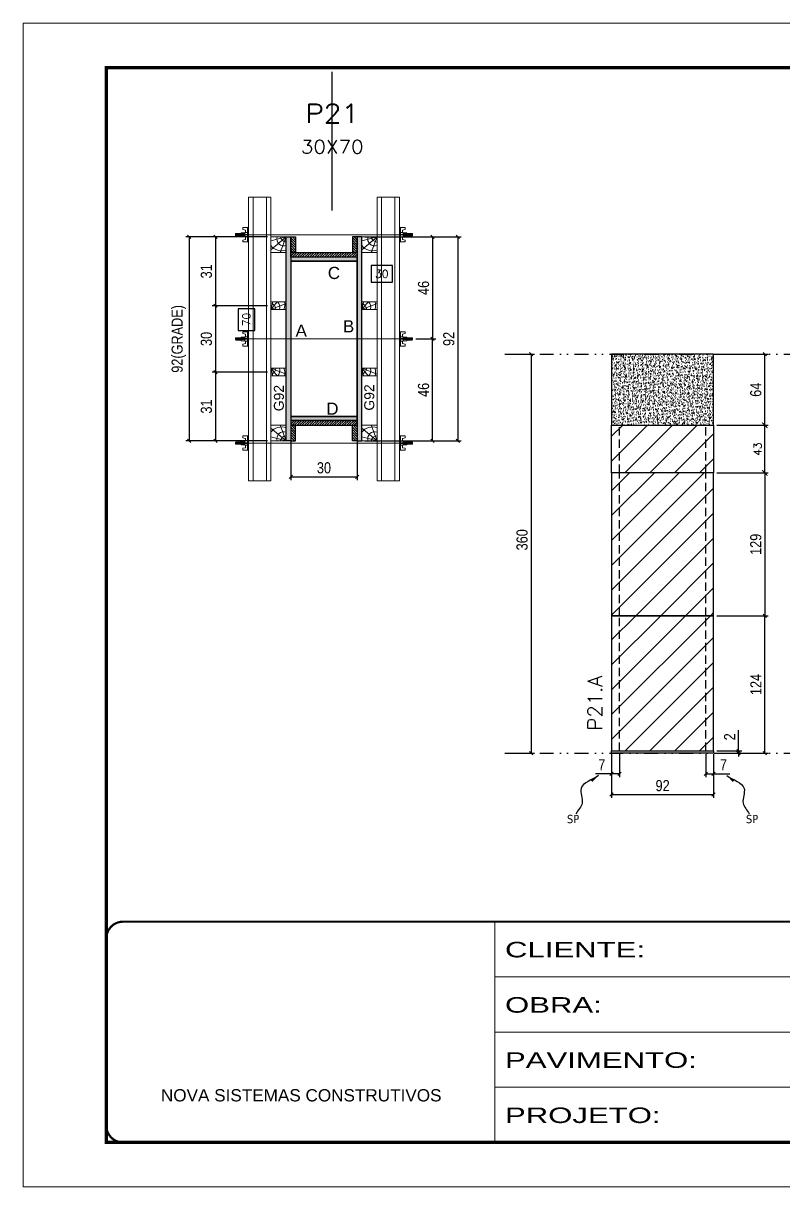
# Model space of a CAD drawing. Extents: x 2949 to 9203, y -16089 to 12527.
# Drawn here: x 4548 to 5234, y 10328 to 11378 of the extents above; entities that cross this region are included whole.
import ezdxf
from ezdxf.enums import TextEntityAlignment as Align

# ---------------------------------------------------------------- set-up
doc = ezdxf.new("R2010")
doc.units = 0
for name, pattern in [('CONTINUO', [0]), ('DASHED', [0.75, 0.5, -0.25]), ('DIVIDE2', [0.625, 0.25, -0.125, 0, -0.125, 0, -0.125]), ('HIDDEN', [0.375, 0.25, -0.125])]:
    doc.linetypes.add(name, pattern=pattern)
for name, color, linetype in [('CHAPA', 1, 'Continuous'), ('COTA', 241, 'Continuous'), ('cotas', 4, 'Continuous'), ('MEIO_PONT', 93, 'Continuous'), ('Nível', 160, 'Continuous'), ('Painéis', 200, 'Continuous'), ('SARRAFO', 251, 'Continuous'), ('Sarrafo de Pressão', 42, 'HIDDEN'), ('texto', 7, 'Continuous'), ('Texto de Titulo', 7, 'Continuous'), ('Texto Qtd Sarr', 242, 'Continuous'), ('TEXTO_GERAL', 7, 'Continuous')]:
    doc.layers.add(name, color=color, linetype=linetype)
for name, color, linetype, lineweight in [('Folhas', 255, 'Continuous', 9), ('Hachura', 251, 'Continuous', 9), ('Madeira', 126, 'Continuous', 18), ('Perfil Metálico', 224, 'Continuous', 18), ('SARRAFO DE PRESSAO', 251, 'DASHED', 9), ('Texto Seção', 7, 'Continuous', 15)]:
    doc.layers.add(name, color=color, linetype=linetype, lineweight=lineweight)
doc.styles.add('ARIAL', font='arial.ttf')
doc.styles.add('COTA TECNICA', font='techl___.ttf', dxfattribs={"height": 10})
doc.styles.add('COTA TECNICA 2X', font='techl___.ttf', dxfattribs={"height": 10})
doc.styles.add('COTA TECNICA-50', font='techl___.ttf', dxfattribs={"height": 10})
doc.styles.add('REGUA-120', font='ROMANS.shx', dxfattribs={"height": 15})
doc.styles.add('ROMANS', font='romans.shx')
doc.styles.add('SANSSERIF', font='sas_____.pfb')
doc.styles.get("Standard").update_dxf_attribs({"font": 'arial.ttf'})
doc.styles.add('Tecnologia', font='')
doc.styles.get('Tecnologia').set_extended_font_data('Forgotten Futurist')
doc.dimstyles.new('COTA PAINEL-50', dxfattribs={"dimtxt": 10, "dimasz": 3, "dimexe": 3, "dimexo": 3, "dimgap": 3, "dimtad": 1, "dimdec": 1, "dimzin": 12, "dimdsep": 46, "dimtxsty": 'COTA TECNICA-50', "dimblk1": 'OBLIQUE', "dimblk2": 'OBLIQUE', "dimsah": 1, "dimcen": 0.9, "dimclrd": 4, "dimclre": 4, "dimclrt": 240, "dimadec": 1, "dimazin": 3, "dimtfac": 1, "dimtdec": 1, "dimtmove": 0, "dimatfit": 3, "dimfxl": 1, "dimtolj": 1, "dimtzin": 12, "dimarcsym": 0})
doc.dimstyles.new('Cota Paínel', dxfattribs={"dimtxt": 7, "dimasz": 5, "dimexe": 3, "dimexo": 3, "dimgap": 3, "dimtad": 1, "dimdec": 1, "dimzin": 12, "dimdsep": 46, "dimtxsty": 'ROMANS', "dimblk": 'ARCHTICK', "dimcen": 0, "dimclrd": 4, "dimclre": 4, "dimclrt": 1, "dimadec": 1, "dimazin": 3, "dimtfac": 1, "dimtdec": 1, "dimtmove": 0, "dimatfit": 3, "dimldrblk": 'OBLIQUE', "dimfxl": 1, "dimtolj": 1, "dimtzin": 12, "dimarcsym": 0})
doc.dimstyles.new('PAINEL', dxfattribs={"dimtxt": 10, "dimasz": 3, "dimexe": 3, "dimexo": 3, "dimgap": 3, "dimtad": 1, "dimdec": 1, "dimzin": 12, "dimdsep": 46, "dimtxsty": 'COTA TECNICA', "dimblk1": 'OBLIQUE', "dimblk2": 'OBLIQUE', "dimsah": 1, "dimcen": 0.9, "dimclrd": 4, "dimclre": 4, "dimclrt": 240, "dimadec": 1, "dimazin": 3, "dimtfac": 1, "dimtdec": 1, "dimtmove": 0, "dimatfit": 3, "dimfxl": 1, "dimtolj": 1, "dimtzin": 12, "dimarcsym": 0})
doc.dimstyles.new('SECAO PILAR', dxfattribs={"dimtxt": 10, "dimasz": 3, "dimexe": 3, "dimexo": 3, "dimgap": 3, "dimtad": 1, "dimdec": 1, "dimlfac": 0.5, "dimzin": 12, "dimdsep": 46, "dimtxsty": 'COTA TECNICA 2X', "dimblk1": 'OBLIQUE', "dimblk2": 'OBLIQUE', "dimsah": 1, "dimcen": 0.9, "dimclrd": 256, "dimclre": 256, "dimclrt": 256, "dimadec": 1, "dimazin": 3, "dimtfac": 1, "dimtdec": 1, "dimtmove": 0, "dimatfit": 3, "dimfxl": 1, "dimtolj": 1, "dimtzin": 12, "dimarcsym": 0})
doc.dimstyles.new('SECÇÃO 2', dxfattribs={"dimtxt": 7, "dimasz": 6, "dimexe": 0.18, "dimexo": 2, "dimgap": -4, "dimtad": 3, "dimdec": 1, "dimlfac": 0.5, "dimzin": 12, "dimdsep": 46, "dimtxsty": 'ROMANS', "dimblk": 'ARCHTICK', "dimcen": 0.09, "dimse1": 1, "dimse2": 1, "dimsd1": 1, "dimsd2": 1, "dimclrd": 180, "dimclre": 5, "dimclrt": 1, "dimadec": 0, "dimazin": 3, "dimtfac": 1, "dimtdec": 1, "dimtofl": 0, "dimtmove": 0, "dimatfit": 3, "dimldrblk": 'ARCHTICK', "dimfxl": 1, "dimtolj": 1, "dimtzin": 0, "dimarcsym": 0})
doc.dimstyles.get("Standard").update_dxf_attribs({"dimtxt": 0.18, "dimasz": 0.18, "dimexe": 0.18, "dimexo": 0.0625, "dimgap": 0.09, "dimtad": 0, "dimtih": 1, "dimtoh": 1, "dimdec": 4, "dimzin": 0, "dimdsep": 46, "dimtxsty": 'Standard', "dimcen": 0.09, "dimadec": 0, "dimazin": 0, "dimtfac": 1, "dimtdec": 4, "dimtofl": 0, "dimtmove": 0, "dimatfit": 3, "dimfxl": 1, "dimtolj": 1, "dimtzin": 0, "dimarcsym": 0})
pattern_1 = [(45, (-126071.967, -22713.47), (-11.2253202, 11.2253202), [])]

# ---------------------------------------------------------------- blocks, each defined once
blk = doc.blocks.new('9999999999')
at = {"color": 30, "linetype": 'CONTINUO'}
for p, q in [((98564.6, 34230.2), (98564.6, 34429.4)), ((98564.6, 34379.6), (99584, 34379.6)), ((98564.6, 34329.8), (99488, 34329.8)), ((98564.6, 34280), (99488, 34280))]:
    blk.add_line(p, q, dxfattribs=at)
at = {"color": 30, "linetype": 'CONTINUO', "const_width": 2}
blk.add_lwpolyline([(99584, 34230.2), (99584, 34414.4, 0.414214), (99569, 34429.4), (98229, 34429.4, 0.414214), (98214, 34414.4), (98214, 34245.2, 0.414214), (98229, 34230.2), (99584, 34230.2)], format="xyb", dxfattribs=at)
at = {"layer": 'Folhas'}
blk.add_lwpolyline([(98139, 34190.2), (99624, 34190.2), (99624, 35240.2), (98139, 35240.2)], close=True, dxfattribs=at)
at = {"layer": 'Folhas', "color": 30, "const_width": 3}
blk.add_lwpolyline([(98214, 34230.2), (99584, 34230.2), (99584, 35200.2), (98214, 35200.2)], close=True, dxfattribs=at)
at = {"color": 7, "linetype": 'Continuous', "ltscale": 5, "style": 'ARIAL'}
blk.add_text('NOVA SISTEMAS CONSTRUTIVOS', height=11.059, dxfattribs=at).set_placement((98263.2, 34267.2))
at = {"layer": 'Folhas', "color": 7, "style": 'Tecnologia', "width": 1.5}
for s, p in [('CLIENTE:', (98573.7, 34397.2)), ('OBRA:', (98573.7, 34347.3)), ('PAVIMENTO:', (98573.7, 34297.5)), ('PROJETO:', (98573.7, 34247.7))]:
    blk.add_text(s, height=14, dxfattribs=at).set_placement(p)
blk = doc.blocks.new('*D194')
at = {"layer": 'COTA', "color": 180, "lineweight": -2, "transparency": 16777216}
for p, q in [((4756.4, 11120.4), (4741.4, 11120.4)), ((4741.4, 11120.4), (4741.4, 11101)), ((4756.4, 11101), (4756.4, 11120.4)), ((4741.4, 11101), (4756.4, 11101))]:
    blk.add_line(p, q, dxfattribs=at)
at = {"layer": 'Defpoints', "color": 0, "transparency": 16777216}
for p in [(4788.9, 11163.3), (4760.4, 11023.3), (4788.9, 11023.3)]:
    blk.add_point(p, dxfattribs=at)
at = {"layer": 'COTA', "color": 1, "transparency": 16777216, "insert": (4748.9, 11110.7), "char_height": 7, "attachment_point": 5, "rotation": 90, "style": 'ROMANS'}
blk.add_mtext('\\A1;70', dxfattribs=at)
blk = doc.blocks.new('_ArchTick')
at = {"color": 0, "linetype": 'ByBlock', "const_width": 0.15}
blk.add_lwpolyline([(-0.5, -0.5), (0.5, 0.5)], dxfattribs=at)
blk = doc.blocks.new('_Oblique')
at = {"color": 0, "linetype": 'ByBlock', "lineweight": -2}
blk.add_line((-0.5, -0.5), (0.5, 0.5), dxfattribs=at)
blk = doc.blocks.new('*D195')
at = {"layer": 'COTA', "lineweight": -2, "transparency": 16777216}
for p, q in [((4855.9, 11185.3), (4942.7, 11185.3)), ((4939.7, 11185.3), (4939.7, 11001.3)), ((4855.9, 11001.3), (4942.7, 11001.3))]:
    blk.add_line(p, q, dxfattribs=at)
at = {"layer": 'Defpoints', "color": 0, "transparency": 16777216}
for p in [(4852.9, 11185.3), (4852.9, 11001.3), (4939.7, 11001.3)]:
    blk.add_point(p, dxfattribs=at)
at = {"layer": 'COTA', "lineweight": -2, "transparency": 16777216, "xscale": 3, "yscale": 3, "zscale": 3}
for p, rotation in [((4939.7, 11185.3), 90), ((4939.7, 11001.3), 270)]:
    blk.add_blockref('_Oblique', p, dxfattribs=dict(at, rotation=rotation))
at = {"layer": 'COTA', "transparency": 16777216, "insert": (4931.6, 11093.3), "char_height": 10, "attachment_point": 5, "rotation": 90, "style": 'COTA TECNICA 2X'}
blk.add_mtext('\\A1;92', dxfattribs=at)
blk = doc.blocks.new('*D196')
at = {"layer": 'COTA', "lineweight": -2, "transparency": 16777216}
for p, q in [((4889.9, 11185.3), (4919.9, 11185.3)), ((4916.9, 11185.3), (4916.9, 11093.3)), ((4901.7, 11093.3), (4919.9, 11093.3))]:
    blk.add_line(p, q, dxfattribs=at)
at = {"layer": 'Defpoints', "color": 0, "transparency": 16777216}
for p in [(4886.9, 11185.3), (4898.7, 11093.3), (4916.9, 11093.3)]:
    blk.add_point(p, dxfattribs=at)
at = {"layer": 'COTA', "lineweight": -2, "transparency": 16777216, "xscale": 3, "yscale": 3, "zscale": 3}
for p, rotation in [((4916.9, 11185.3), 90), ((4916.9, 11093.3), 270)]:
    blk.add_blockref('_Oblique', p, dxfattribs=dict(at, rotation=rotation))
at = {"layer": 'COTA', "transparency": 16777216, "insert": (4908.8, 11139.3), "char_height": 10, "attachment_point": 5, "rotation": 90, "style": 'COTA TECNICA 2X'}
blk.add_mtext('\\A1;46', dxfattribs=at)
blk = doc.blocks.new('*D197')
at = {"layer": 'COTA', "lineweight": -2, "transparency": 16777216}
for p, q in [((4901.7, 11093.3), (4919.9, 11093.3)), ((4916.9, 11001.3), (4916.9, 11093.3)), ((4889.9, 11001.3), (4919.9, 11001.3))]:
    blk.add_line(p, q, dxfattribs=at)
at = {"layer": 'Defpoints', "color": 0, "transparency": 16777216}
for p in [(4898.7, 11093.3), (4916.9, 11093.3), (4886.9, 11001.3)]:
    blk.add_point(p, dxfattribs=at)
at = {"layer": 'COTA', "lineweight": -2, "transparency": 16777216, "xscale": 3, "yscale": 3, "zscale": 3}
for p, rotation in [((4916.9, 11093.3), 90), ((4916.9, 11001.3), 270)]:
    blk.add_blockref('_Oblique', p, dxfattribs=dict(at, rotation=rotation))
at = {"layer": 'COTA', "transparency": 16777216, "insert": (4908.8, 11047.3), "char_height": 10, "attachment_point": 5, "rotation": 90, "style": 'COTA TECNICA 2X'}
blk.add_mtext('\\A1;46', dxfattribs=at)
blk = doc.blocks.new('*D198')
at = {"layer": 'COTA', "color": 180, "lineweight": -2, "transparency": 16777216}
for p, q in [((4880.8, 11159.5), (4861.4, 11159.5)), ((4861.4, 11159.5), (4861.4, 11144.5)), ((4880.8, 11144.5), (4880.8, 11159.5)), ((4861.4, 11144.5), (4880.8, 11144.5))]:
    blk.add_line(p, q, dxfattribs=at)
at = {"layer": 'Defpoints', "color": 0, "transparency": 16777216}
for p in [(4788.9, 11163.3), (4848.9, 11163.3), (4848.9, 11140.5)]:
    blk.add_point(p, dxfattribs=at)
at = {"layer": 'COTA', "color": 1, "transparency": 16777216, "insert": (4871.1, 11152), "char_height": 7, "attachment_point": 5, "style": 'ROMANS'}
blk.add_mtext('\\A1;30', dxfattribs=at)
blk = doc.blocks.new('titulo1')
at = {"layer": 'Defpoints', "color": 252, "linetype": 'HIDDEN', "ltscale": 2}
blk.add_line((0, 0), (0, 125), dxfattribs=at)
at = {"layer": 'Defpoints', "style": 'ROMANS', "oblique": 15}
blk.add_attdef('FOLHA', text='', height=10, dxfattribs=at).set_placement((0, 15.6), align=Align.MIDDLE_CENTER)
at = {"layer": 'Texto Qtd Sarr', "color": 3, "style": 'ROMANS', "oblique": 15}
for tag, height, p in [('TITULO', 17, (0, 71.4)), ('SEÇÃO', 12, (0, 41.5))]:
    blk.add_attdef(tag, text='', height=height, dxfattribs=at).set_placement(p, align=Align.MIDDLE_CENTER)
blk = doc.blocks.new('PONTALETE')
at = {"layer": 'Madeira'}
for q in [(2.71, 7), (7, 5.76), (7, 1.74)]:
    blk.add_line((0, 0), q, dxfattribs=at)
blk.add_lwpolyline([(0, 0), (7, 0), (7, 7), (0, 7)], close=True, dxfattribs=at)
for centre, radius, start, end in [((2.04, 0.06), 6.23, 37.2818, 109.0913), ((1.09, 0.9), 3.19, 343.603, 109.9847), ((-0.21, -0.78), 3.09, 14.6322, 86.0383)]:
    blk.add_arc(centre, radius, start, end, dxfattribs=at)
blk = doc.blocks.new('*D199')
at = {"layer": 'COTA', "lineweight": -2, "transparency": 16777216}
for p, q in [((4767.9, 11185.3), (4694.1, 11185.3)), ((4697.1, 11185.3), (4697.1, 11001.3)), ((4767.9, 11001.3), (4694.1, 11001.3))]:
    blk.add_line(p, q, dxfattribs=at)
at = {"layer": 'Defpoints', "color": 0, "transparency": 16777216}
for p in [(4770.9, 11185.3), (4697.1, 11001.3), (4770.9, 11001.3)]:
    blk.add_point(p, dxfattribs=at)
at = {"layer": 'COTA', "lineweight": -2, "transparency": 16777216, "xscale": 3, "yscale": 3, "zscale": 3}
for p, rotation in [((4697.1, 11185.3), 90), ((4697.1, 11001.3), 270)]:
    blk.add_blockref('_Oblique', p, dxfattribs=dict(at, rotation=rotation))
at = {"layer": 'COTA', "transparency": 16777216, "insert": (4687.9, 11093.3), "char_height": 10, "attachment_point": 5, "rotation": 90, "style": 'COTA TECNICA 2X'}
blk.add_mtext('\\A1;92(GRADE)', dxfattribs=at)
blk = doc.blocks.new('MEIO PONTALETE')
at = {"layer": 'Madeira'}
for q in [(2.71, 7), (3.5, 2.88), (3.5, 0.87)]:
    blk.add_line((0, 0), q, dxfattribs=at)
blk.add_lwpolyline([(0, 0), (3.5, 0), (3.5, 7), (0, 7)], close=True, dxfattribs=at)
for centre, radius, start, end in [((2.04, 0.06), 6.23, 76.4499, 109.0913), ((1.09, 0.9), 3.19, 40.9063, 109.9847), ((-0.21, -0.78), 3.09, 14.6322, 86.0383)]:
    blk.add_arc(centre, radius, start, end, dxfattribs=at)
blk = doc.blocks.new('*D200')
at = {"layer": 'COTA', "lineweight": -2, "transparency": 16777216}
for p, q in [((4767.9, 11063.3), (4718, 11063.3)), ((4721, 11063.3), (4721, 11001.3)), ((4767.9, 11001.3), (4718, 11001.3))]:
    blk.add_line(p, q, dxfattribs=at)
at = {"layer": 'Defpoints', "color": 0, "transparency": 16777216}
for p in [(4770.9, 11063.3), (4721, 11001.3), (4770.9, 11001.3)]:
    blk.add_point(p, dxfattribs=at)
at = {"layer": 'COTA', "lineweight": -2, "transparency": 16777216, "xscale": 3, "yscale": 3, "zscale": 3}
for p, rotation in [((4721, 11063.3), 90), ((4721, 11001.3), 270)]:
    blk.add_blockref('_Oblique', p, dxfattribs=dict(at, rotation=rotation))
at = {"layer": 'COTA', "transparency": 16777216, "insert": (4712.8, 11032.3), "char_height": 10, "attachment_point": 5, "rotation": 90, "style": 'COTA TECNICA 2X'}
blk.add_mtext('\\A1;31', dxfattribs=at)
blk = doc.blocks.new('C')
at = {"layer": 'Hachura', "color": 0}
for p, q in [((0, 3.22), (0, -3.22)), ((0.45, 3.22), (0, 3.22)), ((0.46, 3.16), (0, 3.16)), ((0.46, 3.05), (0, 3.05)), ((0.46, 2.88), (0, 2.88)), ((0, 2.75), (0, -1.16)), ((0.46, 2.65), (0, 2.65)), ((0.46, 2.23), (0, 2.23)), ((0.46, 1.51), (0, 1.51)), ((0.39, 0.49), (0.17, 0.49)), ((0.45, -3.23), (0.45, 3.22)), ((0.45, 3.22), (2.58, 3.22)), ((1.74, 0.97), (0.45, 0.97)), ((1.45, 0.1), (0.45, 0.1)), ((1.35, 1.94), (1.35, 0.96)), ((2.58, 2.39), (1.47, 2.09)), ((1.74, -0.97), (1.74, 0.97)), ((1.74, 0.97), (1.74, 0.84)), ((1.74, 0.97), (1.74, 0.84)), ((1.74, 0.84), (3.35, 0.84)), ((3.35, 0.45), (1.74, 0.45)), ((2.58, 3.22), (2.58, 2.39)), ((3.32, 0.84), (3.32, -0.84)), ((3.35, 0.84), (3.35, -0.84)), ((3.68, 0.45), (3.35, 0.45)), ((3.84, -0.52), (3.35, 0.45)), ((3.35, 0.06), (3.67, -0.57)), ((3.68, 0.45), (4.16, -0.52)), ((3.72, 0.5), (4.25, -0.57)), ((4.37, -0.55), (3.83, 0.53)), ((4.15, 0.45), (3.93, 0.45)), ((4.42, -0.52), (3.93, 0.45)), ((4.15, 0.45), (4.26, 0.45)), ((4.26, 0.45), (4.74, -0.52)), ((4.3, 0.5), (4.83, -0.57)), ((4.95, -0.55), (4.41, 0.53)), ((4.51, 0.45), (4.84, 0.45)), ((5, -0.52), (4.51, 0.45)), ((4.84, 0.45), (5.32, -0.52)), ((4.88, 0.5), (5.41, -0.57)), ((5.53, -0.55), (4.99, 0.53)), ((5.58, -0.52), (5.09, 0.45)), ((5.42, 0.45), (5.09, 0.45)), ((5.58, -0.52), (5.09, 0.45)), ((5.42, 0.45), (5.74, -0.19)), ((5.46, 0.5), (5.74, -0.07)), ((5.74, 0.19), (5.57, 0.53)), ((5.74, 0.32), (5.68, 0.45)), ((5.68, 0.45), (5.74, 0.45)), ((5.74, 0.45), (5.9, 0.29)), ((5.74, 0.45), (5.74, -0.52)), ((5.9, -0.36), (5.9, 0.29)), ((0.45, 0), (0, 0)), ((0.46, -1.52), (0, -1.52)), ((0.46, -2.23), (0, -2.23)), ((0.46, -2.65), (0, -2.65)), ((0.46, -2.88), (0, -2.88)), ((0.46, -3.05), (0, -3.05)), ((0.46, -3.16), (0, -3.16)), ((0, -3.22), (2.57, -3.22)), ((0.08, -0.48), (0.29, -0.48)), ((0.29, -0.48), (0.4, -0.48)), ((0.45, 0), (0.45, -0.97)), ((0.45, -0.16), (1.45, -0.16)), ((0.45, -0.65), (0.45, -0.32)), ((0.45, -3.23), (0.45, -0.65)), ((0.45, -0.97), (1.74, -0.97)), ((1.35, -1.94), (1.35, -0.97)), ((2.58, -2.39), (1.47, -2.1)), ((3.35, -0.32), (1.74, -0.32)), ((3.35, -0.84), (1.74, -0.84)), ((2.58, -3.23), (2.58, -2.39)), ((3.35, -0.07), (3.58, -0.52)), ((3.35, -0.52), (3.58, -0.52)), ((3.84, -0.52), (4.16, -0.52)), ((4.42, -0.52), (4.74, -0.52)), ((4.63, -0.52), (4.74, -0.52)), ((5, -0.52), (5.32, -0.52)), ((5.58, -0.52), (5.74, -0.52)), ((5.74, -0.52), (5.9, -0.36)), ((5.74, -0.52), (5.74, -0.52))]:
    blk.add_line(p, q, dxfattribs=at)
for centre, radius, start, end in [((1.52, 1.94), 0.161, 104.7436, 180), ((1.44, -0.03), 0.129, 272.695, 87.305), ((3.81, 0.39), 0.143, 25.5688, 154.4312), ((4.39, 0.39), 0.143, 25.5688, 154.4312), ((4.97, 0.39), 0.143, 25.5688, 154.4312), ((5.55, 0.39), 0.143, 25.5688, 154.4312), ((0.17, -0.37), 0.174, 221.744, 317.8592), ((1.52, -1.94), 0.161, 180, 255.2564), ((3.71, -0.4), 0.174, 222.1408, 318.256), ((4.29, -0.4), 0.174, 222.1408, 318.256), ((4.87, -0.4), 0.174, 222.1408, 318.256), ((5.45, -0.4), 0.174, 222.1408, 318.256), ((5.61, -0.4), 0.174, 317.8592, 318.256)]:
    blk.add_arc(centre, radius, start, end, dxfattribs=at)
blk = doc.blocks.new('*D175')
at = {"layer": 'COTA', "lineweight": -2, "transparency": 16777216}
for p, q in [((4767.9, 11185.3), (4718, 11185.3)), ((4721, 11185.3), (4721, 11123.3)), ((4767.9, 11123.3), (4718, 11123.3))]:
    blk.add_line(p, q, dxfattribs=at)
at = {"layer": 'Defpoints', "color": 0, "transparency": 16777216}
for p in [(4770.9, 11185.3), (4721, 11123.3), (4770.9, 11123.3)]:
    blk.add_point(p, dxfattribs=at)
at = {"layer": 'COTA', "lineweight": -2, "transparency": 16777216, "xscale": 3, "yscale": 3, "zscale": 3}
for p, rotation in [((4721, 11185.3), 90), ((4721, 11123.3), 270)]:
    blk.add_blockref('_Oblique', p, dxfattribs=dict(at, rotation=rotation))
at = {"layer": 'COTA', "transparency": 16777216, "insert": (4712.8, 11154.3), "char_height": 10, "attachment_point": 5, "rotation": 90, "style": 'COTA TECNICA 2X'}
blk.add_mtext('\\A1;31', dxfattribs=at)
blk = doc.blocks.new('*D176')
at = {"layer": 'COTA', "lineweight": -2, "transparency": 16777216}
for p, q in [((4767.9, 11123.3), (4718, 11123.3)), ((4721, 11123.3), (4721, 11063.3)), ((4767.9, 11063.3), (4718, 11063.3))]:
    blk.add_line(p, q, dxfattribs=at)
at = {"layer": 'Defpoints', "color": 0, "transparency": 16777216}
for p in [(4770.9, 11123.3), (4721, 11063.3), (4770.9, 11063.3)]:
    blk.add_point(p, dxfattribs=at)
at = {"layer": 'COTA', "lineweight": -2, "transparency": 16777216, "xscale": 3, "yscale": 3, "zscale": 3}
for p, rotation in [((4721, 11123.3), 90), ((4721, 11063.3), 270)]:
    blk.add_blockref('_Oblique', p, dxfattribs=dict(at, rotation=rotation))
at = {"layer": 'COTA', "transparency": 16777216, "insert": (4712.8, 11093.3), "char_height": 10, "attachment_point": 5, "rotation": 90, "style": 'COTA TECNICA 2X'}
blk.add_mtext('\\A1;30', dxfattribs=at)
blk = doc.blocks.new('*D209')
at = {"layer": 'COTA', "lineweight": -2, "transparency": 16777216}
for p, q in [((4788.9, 11016.7), (4788.9, 10965.7)), ((4848.9, 11016.7), (4848.9, 10965.7)), ((4788.9, 10968.7), (4848.9, 10968.7))]:
    blk.add_line(p, q, dxfattribs=at)
at = {"layer": 'Defpoints', "color": 0, "transparency": 16777216}
for p in [(4788.9, 11019.7), (4848.9, 11019.7), (4848.9, 10968.7)]:
    blk.add_point(p, dxfattribs=at)
at = {"layer": 'COTA', "lineweight": -2, "transparency": 16777216, "xscale": 3, "yscale": 3, "zscale": 3, "rotation": 180}
blk.add_blockref('_Oblique', (4788.9, 10968.7), dxfattribs=at)
at = {"layer": 'COTA', "lineweight": -2, "transparency": 16777216, "xscale": 3, "yscale": 3, "zscale": 3}
blk.add_blockref('_Oblique', (4848.9, 10968.7), dxfattribs=at)
at = {"layer": 'COTA', "transparency": 16777216, "insert": (4818.9, 10976.9), "char_height": 10, "attachment_point": 5, "style": 'COTA TECNICA 2X'}
blk.add_mtext('\\A1;30', dxfattribs=at)
blk = doc.blocks.new('*D212')
at = {"layer": 'cotas', "color": 4, "linetype": 'ByBlock', "lineweight": -2, "transparency": 16777216}
for p, q in [((4985.2, 11079.4), (5008.9, 11079.4)), ((5005.9, 11079.4), (5005.9, 10719.4)), ((4985.2, 10719.4), (5008.9, 10719.4))]:
    blk.add_line(p, q, dxfattribs=at)
at = {"layer": 'Defpoints', "color": 0, "linetype": 'ByBlock', "transparency": 16777216}
for p in [(4982.2, 11079.4), (4982.2, 10719.4), (5005.9, 10719.4)]:
    blk.add_point(p, dxfattribs=at)
at = {"layer": 'cotas', "color": 4, "linetype": 'ByBlock', "lineweight": -2, "transparency": 16777216, "xscale": 3, "yscale": 3, "zscale": 3}
for p, rotation in [((5005.9, 11079.4), 90), ((5005.9, 10719.4), 270)]:
    blk.add_blockref('_Oblique', p, dxfattribs=dict(at, rotation=rotation))
at = {"layer": 'cotas', "color": 240, "linetype": 'ByBlock', "transparency": 16777216, "insert": (4997.7, 10912), "char_height": 10, "attachment_point": 5, "rotation": 90, "style": 'COTA TECNICA'}
blk.add_mtext('\\A1;360', dxfattribs=at)
blk = doc.blocks.new('*D179')
at = {"layer": 'COTA', "color": 4, "lineweight": -2, "transparency": 16777216}
for p, q in [((5078.5, 10718.4), (5078.5, 10679)), ((5170.5, 10718.4), (5170.5, 10679)), ((5078.5, 10682), (5170.5, 10682))]:
    blk.add_line(p, q, dxfattribs=at)
at = {"layer": 'Defpoints', "color": 0, "transparency": 16777216}
for p in [(5078.5, 10721.4), (5170.5, 10721.4), (5170.5, 10682)]:
    blk.add_point(p, dxfattribs=at)
at = {"layer": 'COTA', "color": 4, "lineweight": -2, "transparency": 16777216, "xscale": 3, "yscale": 3, "zscale": 3, "rotation": 180}
blk.add_blockref('_Oblique', (5078.5, 10682), dxfattribs=at)
at = {"layer": 'COTA', "color": 4, "lineweight": -2, "transparency": 16777216, "xscale": 3, "yscale": 3, "zscale": 3}
blk.add_blockref('_Oblique', (5170.5, 10682), dxfattribs=at)
at = {"layer": 'COTA', "color": 240, "transparency": 16777216, "insert": (5124.5, 10690.1), "char_height": 10, "attachment_point": 5, "style": 'COTA TECNICA'}
blk.add_mtext('\\A1;92', dxfattribs=at)
blk = doc.blocks.new('*D180')
at = {"layer": 'COTA', "color": 4, "lineweight": -2, "transparency": 16777216}
for p, q in [((5173.5, 11079.4), (5219.7, 11079.4)), ((5216.7, 11015.4), (5216.7, 11079.4)), ((5173.5, 11015.4), (5219.7, 11015.4))]:
    blk.add_line(p, q, dxfattribs=at)
at = {"layer": 'Defpoints', "color": 0, "transparency": 16777216}
for p in [(5170.5, 11079.4), (5216.7, 11079.4), (5170.5, 11015.4)]:
    blk.add_point(p, dxfattribs=at)
at = {"layer": 'COTA', "color": 4, "lineweight": -2, "transparency": 16777216, "xscale": 3, "yscale": 3, "zscale": 3}
for p, rotation in [((5216.7, 11079.4), 90), ((5216.7, 11015.4), 270)]:
    blk.add_blockref('_Oblique', p, dxfattribs=dict(at, rotation=rotation))
at = {"layer": 'COTA', "color": 240, "transparency": 16777216, "insert": (5208.6, 11047.4), "char_height": 10, "attachment_point": 5, "rotation": 90, "style": 'COTA TECNICA'}
blk.add_mtext('\\A1;64', dxfattribs=at)
blk = doc.blocks.new('*D181')
at = {"layer": 'COTA', "color": 4, "lineweight": -2, "transparency": 16777216}
for p, q in [((5078.5, 10716.4), (5078.5, 10697.9)), ((5085.5, 10718.4), (5085.5, 10697.9)), ((5078.5, 10700.9), (5063.8, 10700.9)), ((5085.5, 10700.9), (5078.5, 10700.9))]:
    blk.add_line(p, q, dxfattribs=at)
at = {"layer": 'Defpoints', "color": 0, "transparency": 16777216}
for p in [(5085.5, 10721.4), (5078.5, 10719.4), (5078.5, 10700.9)]:
    blk.add_point(p, dxfattribs=at)
at = {"layer": 'COTA', "color": 4, "lineweight": -2, "transparency": 16777216, "xscale": 3, "yscale": 3, "zscale": 3, "rotation": 180}
blk.add_blockref('_Oblique', (5078.5, 10700.9), dxfattribs=at)
at = {"layer": 'COTA', "color": 4, "lineweight": -2, "transparency": 16777216, "xscale": 3, "yscale": 3, "zscale": 3}
blk.add_blockref('_Oblique', (5085.5, 10700.9), dxfattribs=at)
at = {"layer": 'COTA', "color": 240, "transparency": 16777216, "insert": (5069.6, 10709), "char_height": 10, "attachment_point": 5, "style": 'COTA TECNICA-50'}
blk.add_mtext('\\A1;7', dxfattribs=at)
blk = doc.blocks.new('*D182')
at = {"layer": 'COTA', "color": 4, "lineweight": -2, "transparency": 16777216}
for p, q in [((5163.5, 10718.4), (5163.5, 10697.9)), ((5170.5, 10716.4), (5170.5, 10697.9)), ((5163.5, 10700.9), (5170.5, 10700.9)), ((5170.5, 10700.9), (5185.2, 10700.9))]:
    blk.add_line(p, q, dxfattribs=at)
at = {"layer": 'Defpoints', "color": 0, "transparency": 16777216}
for p in [(5163.5, 10721.4), (5170.5, 10719.4), (5170.5, 10700.9)]:
    blk.add_point(p, dxfattribs=at)
at = {"layer": 'COTA', "color": 4, "lineweight": -2, "transparency": 16777216, "xscale": 3, "yscale": 3, "zscale": 3, "rotation": 180}
blk.add_blockref('_Oblique', (5163.5, 10700.9), dxfattribs=at)
at = {"layer": 'COTA', "color": 4, "lineweight": -2, "transparency": 16777216, "xscale": 3, "yscale": 3, "zscale": 3}
blk.add_blockref('_Oblique', (5170.5, 10700.9), dxfattribs=at)
at = {"layer": 'COTA', "color": 240, "transparency": 16777216, "insert": (5179.4, 10709), "char_height": 10, "attachment_point": 5, "style": 'COTA TECNICA-50'}
blk.add_mtext('\\A1;7', dxfattribs=at)
blk = doc.blocks.new('*D183')
at = {"layer": 'COTA', "color": 4, "lineweight": -2, "transparency": 16777216}
for p, q in [((5173.5, 10843.4), (5219.7, 10843.4)), ((5216.7, 10719.4), (5216.7, 10843.4)), ((5173.5, 10719.4), (5219.7, 10719.4))]:
    blk.add_line(p, q, dxfattribs=at)
at = {"layer": 'Defpoints', "color": 0, "transparency": 16777216}
for p in [(5170.5, 10843.4), (5216.7, 10843.4), (5170.5, 10719.4)]:
    blk.add_point(p, dxfattribs=at)
at = {"layer": 'COTA', "color": 4, "lineweight": -2, "transparency": 16777216, "xscale": 3, "yscale": 3, "zscale": 3}
for p, rotation in [((5216.7, 10843.4), 90), ((5216.7, 10719.4), 270)]:
    blk.add_blockref('_Oblique', p, dxfattribs=dict(at, rotation=rotation))
at = {"layer": 'COTA', "color": 240, "transparency": 16777216, "insert": (5208.7, 10781.4), "char_height": 10, "attachment_point": 5, "rotation": 90, "style": 'COTA TECNICA-50'}
blk.add_mtext('\\A1;124', dxfattribs=at)
blk = doc.blocks.new('*D184')
at = {"layer": 'COTA', "color": 4, "lineweight": -2, "transparency": 16777216}
for p, q in [((5193, 10721.4), (5193, 10740.2)), ((5173.5, 10721.4), (5196, 10721.4)), ((5193, 10719.4), (5193, 10721.4)), ((5173.5, 10719.4), (5196, 10719.4)), ((5193, 10719.4), (5193, 10716.4))]:
    blk.add_line(p, q, dxfattribs=at)
at = {"layer": 'Defpoints', "color": 0, "transparency": 16777216}
for p in [(5170.5, 10721.4), (5170.5, 10719.4), (5193, 10719.4)]:
    blk.add_point(p, dxfattribs=at)
at = {"layer": 'COTA', "color": 4, "lineweight": -2, "transparency": 16777216, "xscale": 3, "yscale": 3, "zscale": 3}
for p, rotation in [((5193, 10721.4), 270), ((5193, 10719.4), 90)]:
    blk.add_blockref('_Oblique', p, dxfattribs=dict(at, rotation=rotation))
at = {"layer": 'COTA', "color": 240, "transparency": 16777216, "insert": (5185, 10734.2), "char_height": 10, "attachment_point": 5, "rotation": 90, "style": 'COTA TECNICA-50'}
blk.add_mtext('\\A1;2', dxfattribs=at)
blk = doc.blocks.new('*D185')
at = {"layer": 'COTA', "color": 4, "linetype": 'ByBlock', "lineweight": -2, "transparency": 16777216}
for p, q in [((5173.5, 10972.4), (5219.7, 10972.4)), ((5216.7, 10972.4), (5216.7, 10843.4)), ((5173.5, 10843.4), (5219.7, 10843.4))]:
    blk.add_line(p, q, dxfattribs=at)
at = {"layer": 'Defpoints', "color": 0, "linetype": 'ByBlock', "transparency": 16777216}
for p in [(5170.5, 10972.4), (5170.5, 10843.4), (5216.7, 10843.4)]:
    blk.add_point(p, dxfattribs=at)
at = {"layer": 'COTA', "color": 4, "linetype": 'ByBlock', "lineweight": -2, "transparency": 16777216, "xscale": 3, "yscale": 3, "zscale": 3}
for p, rotation in [((5216.7, 10972.4), 90), ((5216.7, 10843.4), 270)]:
    blk.add_blockref('_Oblique', p, dxfattribs=dict(at, rotation=rotation))
at = {"layer": 'COTA', "color": 240, "linetype": 'ByBlock', "transparency": 16777216, "insert": (5208.6, 10907.9), "char_height": 10, "attachment_point": 5, "rotation": 90, "style": 'COTA TECNICA'}
blk.add_mtext('\\A1;129', dxfattribs=at)
blk = doc.blocks.new('*D201')
at = {"layer": 'COTA', "color": 4, "lineweight": -2, "transparency": 16777216}
for p, q in [((5173.5, 11015.4), (5219.7, 11015.4)), ((5216.7, 10972.4), (5216.7, 11015.4)), ((5173.5, 10972.4), (5219.7, 10972.4))]:
    blk.add_line(p, q, dxfattribs=at)
at = {"layer": 'Defpoints', "color": 0, "transparency": 16777216}
for p in [(5170.5, 11015.4), (5216.7, 11015.4), (5170.5, 10972.4)]:
    blk.add_point(p, dxfattribs=at)
at = {"layer": 'COTA', "color": 4, "lineweight": -2, "transparency": 16777216, "xscale": 5, "yscale": 5, "zscale": 5}
for p, rotation in [((5216.7, 11015.4), 90), ((5216.7, 10972.4), 270)]:
    blk.add_blockref('_ArchTick', p, dxfattribs=dict(at, rotation=rotation))
at = {"layer": 'COTA', "color": 1, "transparency": 16777216, "insert": (5210.2, 10993.9), "char_height": 7, "attachment_point": 5, "rotation": 90, "style": 'ROMANS'}
blk.add_mtext('\\A1;43', dxfattribs=at)

msp = doc.modelspace()

# ---------------------------------------------------------------- hatches: boundary and pattern name
at = {"layer": 'COTA', "linetype": 'ByBlock'}
h = msp.add_hatch(dxfattribs=at)
h.set_pattern_fill('AR-CONC', color=256, scale=0.03)
h.set_pattern_definition([(50, (-126333.2957, -18077.97), (5.46554007, -0.47817257), [0.5715, -6.2865]), (355, (-126333.2957, -18077.97), (-1.05730264, 5.73170536), [0.4572, -5.02921753]), (100.4514447, (-126332.84, -18078.01), (4.40823741, 5.25353256), [0.48570026, -5.34270734]), (46.1842, (-126333.296, -18076.446), (8.13237123, -1.26126984), [0.85725, -9.42975]), (96.6355576, (-126332.618, -18076.551), (7.122124, 7.42278374), [0.7285507, -8.01406824]), (351.184151, (-126333.296, -18076.446), (7.122124, 7.42278374), [0.685799, -7.54379196]), (21, (-126332.5337, -18076.827), (4.54843174, -3.06795595), [0.5715, -6.2865]), (326, (-126332.5337, -18076.827), (1.85406085, 5.52563898), [0.4572, -5.0292]), (71.451445, (-126332.1547, -18077.083), (6.40249258, 2.45768307), [0.48570026, -5.34269813]), (37.5, (-126333.2957, -18077.97), (0.092658098, 2.536651166), [0, -4.96824, 0, -5.1054, 0, -5.04825]), (7.5, (-126333.2957, -18077.97), (2.004589875, 3.005417245), [0, -2.91084, 0, -4.85394, 0, -1.92405]), (327.5, (-126334.995, -18077.97), (4.067717855, -0.17186232), [0, -1.905, 0, -5.9436, 0, -7.8867]), (317.5, (-126335.757, -18077.97), (4.44387544, 0.76279473), [0, -2.4765, 0, -3.94716, 0, -5.6007])])
h.paths.add_polyline_path([(5078.49, 11015.44), (5170.49, 11015.44), (5170.49, 11079.44), (5078.49, 11079.44)])
at = {"layer": 'Hachura'}
h = msp.add_hatch(color=256, dxfattribs=at)
h.dxf.hatch_style = 1
h.paths.add_polyline_path([(4788.92, 11001.34), (4784.92, 11001.34), (4784.92, 11185.34), (4788.92, 11185.34)])
h = msp.add_hatch(color=256, dxfattribs=at)
h.dxf.hatch_style = 1
h.paths.add_polyline_path([(4788.92, 11001.34), (4784.92, 11001.34), (4784.92, 11185.34), (4788.92, 11185.34)])
h = msp.add_hatch(dxfattribs=at)
h.set_pattern_fill('ANSI31', color=256, scale=0.5, angle=90, style=0)
h.set_pattern_definition([(135, (-18102.4835, 20309.2895), (-1.12253202, -1.12253202), [])])
h.paths.add_polyline_path([(4788.92, 11171.34), (4793.32, 11171.34), (4793.32, 11185.34), (4788.92, 11185.34)])
h = msp.add_hatch(dxfattribs=at)
h.set_pattern_fill('ANSI31', color=256, scale=0.5, angle=90, style=0)
h.set_pattern_definition([(135, (-18080.4835, 20309.2895), (-1.12253202, -1.12253202), [])])
h.paths.add_polyline_path([(4848.92, 11171.34), (4844.52, 11171.34), (4844.52, 11185.34), (4848.92, 11185.34)])
h = msp.add_hatch(color=256, dxfattribs=at)
h.dxf.hatch_style = 1
h.paths.add_polyline_path([(4848.92, 11001.34), (4852.92, 11001.34), (4852.92, 11185.34), (4848.92, 11185.34)])
h = msp.add_hatch(color=256, dxfattribs=at)
h.dxf.hatch_style = 1
h.paths.add_polyline_path([(4848.92, 11001.34), (4852.92, 11001.34), (4852.92, 11185.34), (4848.92, 11185.34)])
h = msp.add_hatch(dxfattribs=at)
h.set_pattern_fill('ANSI31', color=256, scale=0.5, style=0)
h.set_pattern_definition([(45, (13898.8765, 34096.3458), (-1.12253202, 1.12253202), [])])
h.paths.add_polyline_path([(4848.92, 11166.94), (4848.92, 11171.34), (4788.92, 11171.34), (4788.92, 11166.94)])
h = msp.add_hatch(color=256, dxfattribs=at)
h.dxf.hatch_style = 1
h.paths.add_polyline_path([(4788.92, 11166.94), (4788.92, 11163.34), (4848.92, 11163.34), (4848.92, 11166.94)])
h = msp.add_hatch(color=256, dxfattribs=at)
h.dxf.hatch_style = 1
h.paths.add_polyline_path([(4788.92, 11166.94), (4788.92, 11163.34), (4848.92, 11163.34), (4848.92, 11166.94)])
h = msp.add_hatch(color=256, dxfattribs=at)
h.dxf.hatch_style = 1
h.paths.add_polyline_path([(4788.92, 11023.34), (4788.92, 11019.74), (4848.92, 11019.74), (4848.92, 11023.34)])
h = msp.add_hatch(color=256, dxfattribs=at)
h.dxf.hatch_style = 1
h.paths.add_polyline_path([(4788.92, 11023.34), (4788.92, 11019.74), (4848.92, 11019.74), (4848.92, 11023.34)])
h = msp.add_hatch(dxfattribs=at)
h.set_pattern_fill('ANSI31', color=256, scale=0.5, angle=90, style=0)
h.set_pattern_definition([(135, (-18102.4835, 20504.2895), (-1.12253202, -1.12253202), [])])
h.paths.add_polyline_path([(4788.92, 11015.34), (4793.32, 11015.34), (4793.32, 11001.34), (4788.92, 11001.34)])
h = msp.add_hatch(dxfattribs=at)
h.set_pattern_fill('ANSI31', color=256, scale=0.5, style=0)
h.set_pattern_definition([(45, (14273.8765, 33911.1458), (-1.12253202, 1.12253202), [])])
h.paths.add_polyline_path([(4848.92, 11019.74), (4848.92, 11015.34), (4789.3, 11015.34), (4789.3, 11019.74)])
h = msp.add_hatch(dxfattribs=at)
h.set_pattern_fill('ANSI31', color=256, scale=0.5, angle=90, style=0)
h.set_pattern_definition([(135, (-18080.4835, 20504.2895), (-1.12253202, -1.12253202), [])])
h.paths.add_polyline_path([(4848.92, 11015.34), (4844.52, 11015.34), (4844.52, 11001.34), (4848.92, 11001.34)])
at = {"layer": 'Hachura', "linetype": 'ByBlock'}
h = msp.add_hatch(dxfattribs=at)
h.set_pattern_fill('ANSI31', color=256, scale=5)
h.paths.add_polyline_path([(5170.49, 11015.44), (5078.49, 11015.44), (5078.49, 10972.44), (5170.49, 10972.44)])
h = msp.add_hatch(dxfattribs=at)
h.set_pattern_fill('ANSI31', color=256, scale=5)
h.set_pattern_definition(pattern_1)
h.paths.add_polyline_path([(5170.49, 10972.44), (5078.49, 10972.44), (5078.49, 10843.44), (5170.49, 10843.44)])
h = msp.add_hatch(dxfattribs=at)
h.set_pattern_fill('ANSI31', color=256, scale=5)
h.set_pattern_definition(pattern_1)
h.paths.add_polyline_path([(5170.49, 10843.44), (5078.49, 10843.44), (5078.49, 10721.44), (5170.49, 10721.44)])

# ---------------------------------------------------------------- linework, layer by layer
at = {"layer": 'CHAPA'}
for points in [[(4788.92, 11001.34), (4784.92, 11001.34), (4784.92, 11185.34), (4788.92, 11185.34)], [(4788.92, 11001.34), (4784.92, 11001.34), (4784.92, 11185.34), (4788.92, 11185.34)], [(4848.92, 11001.34), (4852.92, 11001.34), (4852.92, 11185.34), (4848.92, 11185.34)], [(4848.92, 11001.34), (4852.92, 11001.34), (4852.92, 11185.34), (4848.92, 11185.34)], [(4788.92, 11166.94), (4788.92, 11163.34), (4848.92, 11163.34), (4848.92, 11166.94)], [(4788.92, 11166.94), (4788.92, 11163.34), (4848.92, 11163.34), (4848.92, 11166.94)], [(4788.92, 11023.34), (4788.92, 11019.74), (4848.92, 11019.74), (4848.92, 11023.34)], [(4788.92, 11023.34), (4788.92, 11019.74), (4848.92, 11019.74), (4848.92, 11023.34)]]:
    msp.add_lwpolyline(points, close=True, dxfattribs=at)
at = {"layer": 'COTA', "linetype": 'ByBlock'}
msp.add_lwpolyline([(5078.49, 11015.44), (5170.49, 11015.44), (5170.49, 11079.44), (5078.49, 11079.44)], close=True, dxfattribs=at)
at = {"layer": 'Hachura'}
for p, q in [((4740.12, 11187.34), (4893.92, 11187.35)), ((4740.12, 11093.34), (4893.92, 11093.33)), ((4740.12, 10999.34), (4893.92, 10999.33))]:
    msp.add_line(p, q, dxfattribs=at)
at = {"layer": 'Madeira'}
for points in [[(4784.92, 11001.34), (4770.92, 11001.34), (4770.92, 11185.34), (4784.92, 11185.34)], [(4852.92, 11001.34), (4866.92, 11001.34), (4866.92, 11185.34), (4852.92, 11185.34)]]:
    msp.add_lwpolyline(points, close=True, dxfattribs=at)
at = {"layer": 'Nível', "color": 4, "linetype": 'DIVIDE2', "ltscale": 50}
for p, q in [((4982.19, 11079.44), (5992.53, 11079.44)), ((4982.19, 10719.44), (5992.53, 10719.44))]:
    msp.add_line(p, q, dxfattribs=at)
at = {"layer": 'Painéis'}
for points in [[(4848.92, 11163.34), (4788.92, 11163.34), (4788.92, 11023.34), (4848.92, 11023.34)], [(5078.49, 11015.44), (5170.49, 11015.44), (5170.49, 10972.44), (5078.49, 10972.44)], [(5078.49, 10843.44), (5170.49, 10843.44), (5170.49, 10972.44), (5078.49, 10972.44)], [(5078.49, 10721.44), (5170.49, 10721.44), (5170.49, 10843.44), (5078.49, 10843.44)], [(5078.49, 10721.44), (5170.49, 10721.44), (5170.49, 10719.44), (5078.49, 10719.44)]]:
    msp.add_lwpolyline(points, close=True, dxfattribs=at)
at = {"layer": 'Perfil Metálico'}
for points in [[(4750.92, 10965.34), (4770.92, 10965.34), (4770.92, 11221.34), (4750.92, 11221.34)], [(4766.92, 11221.34), (4754.92, 11221.34), (4754.92, 10965.34), (4766.92, 10965.34)], [(4886.92, 10965.34), (4866.92, 10965.34), (4866.92, 11221.34), (4886.92, 11221.34)], [(4870.92, 11221.34), (4882.92, 11221.34), (4882.92, 10965.34), (4870.92, 10965.34)]]:
    msp.add_lwpolyline(points, close=True, dxfattribs=at)
at = {"layer": 'SARRAFO'}
for points in [[(4793.32, 11185.34), (4793.32, 11171.34), (4788.92, 11171.34), (4788.92, 11185.34)], [(4844.52, 11185.34), (4844.52, 11171.34), (4848.92, 11171.34), (4848.92, 11185.34)], [(4788.92, 11171.34), (4848.92, 11171.34), (4848.92, 11166.94), (4788.92, 11166.94)], [(4788.92, 11015.34), (4848.92, 11015.34), (4848.92, 11019.74), (4788.92, 11019.74)], [(4793.32, 11001.34), (4793.32, 11015.34), (4788.92, 11015.34), (4788.92, 11001.34)], [(4844.52, 11001.34), (4844.52, 11015.34), (4848.92, 11015.34), (4848.92, 11001.34)]]:
    msp.add_lwpolyline(points, close=True, dxfattribs=at)
at = {"layer": 'Sarrafo de Pressão', "ltscale": 30}
for p, q in [((5085.49, 10972.44), (5085.49, 11015.44)), ((5163.49, 10972.44), (5163.49, 11015.44)), ((5085.49, 10843.44), (5085.49, 10972.44)), ((5163.49, 10843.44), (5163.49, 10972.44)), ((5085.49, 10721.44), (5085.49, 10843.44)), ((5163.49, 10721.44), (5163.49, 10843.44))]:
    msp.add_line(p, q, dxfattribs=at)

# ---------------------------------------------------------------- block references
at = {"layer": 'Hachura', "linetype": 'Continuous', "yscale": 2, "zscale": 2, "rotation": 180}
for p, xscale in [((4750.92, 11187.34), 2), ((4886.92, 11187.34), -2)]:
    msp.add_blockref('C', p, dxfattribs=dict(at, xscale=xscale))
at = {"layer": 'Hachura', "linetype": 'Continuous', "yscale": 2, "zscale": 2}
for p, xscale in [((4750.92, 11093.34), -2), ((4886.92, 11093.34), 2), ((4750.92, 10999.34), -2), ((4886.92, 10999.34), 2)]:
    msp.add_blockref('C', p, dxfattribs=dict(at, xscale=xscale))
at = {"layer": 'MEIO_PONT'}
for name, p, xscale, yscale, zscale, rotation in [('PONTALETE', (4784.92, 11185.34), 2, 2, 2, 180), ('PONTALETE', (4866.92, 11185.34), 2, 2, 2, 180), ('MEIO PONTALETE', (4770.92, 11119.84), -1.999999997962732, 1.999999997962732, 1.999999997962732, 270), ('MEIO PONTALETE', (4852.92, 11119.84), -1.999999997962732, 1.999999997962732, 1.999999997962732, 270), ('MEIO PONTALETE', (4770.92, 11066.84), 1.999999997962732, 1.999999997962732, 1.999999997962732, 270), ('MEIO PONTALETE', (4852.92, 11066.84), 1.999999997962732, 1.999999997962732, 1.999999997962732, 270)]:
    msp.add_blockref(name, p, dxfattribs=dict(at, xscale=xscale, yscale=yscale, zscale=zscale, rotation=rotation))
at = {"layer": 'MEIO_PONT', "xscale": -2, "yscale": 2, "zscale": 2}
for p in [(4784.92, 11001.34), (4866.92, 11001.34)]:
    msp.add_blockref('PONTALETE', p, dxfattribs=at)
at = {"layer": 'SARRAFO DE PRESSAO', "color": 6, "linetype": 'ByBlock'}
msp.add_blockref('9999999999', (-93591.44, -23862.05), dxfattribs=at)
at = {"layer": 'Texto Seção'}
ref = msp.add_blockref('titulo1', (4826.33, 11209.21), dxfattribs=at)
ref.add_attrib('TITULO', 'P21', dxfattribs={"layer": 'Texto de Titulo', "color": 7, "height": 17, "style": 'ROMANS', "width": 1.1}).set_placement((4826.33, 11296.71), align=Align.MIDDLE_CENTER)
ref.add_attrib('SEÇÃO', '30X70', dxfattribs={"layer": 'Texto de Titulo', "color": 7, "height": 12, "style": 'ROMANS', "width": 1.1}).set_placement((4826.33, 11266.71), align=Align.MIDDLE_CENTER)

# ---------------------------------------------------------------- texts
at = {"layer": 'texto', "color": 0, "char_height": 7.5, "attachment_point": 5}
for insert in [(5043.71, 10659.95), (5205.26, 10659.95)]:
    msp.add_mtext('{\\fTahoma|b0|i0|c0|p34;\\C4;SP}', dxfattribs=dict(at, insert=insert))
at = {"layer": 'Texto Seção', "insert": (5069.94, 10739.91), "char_height": 13, "width": 285.3299, "attachment_point": 7, "rotation": 90, "style": 'REGUA-120'}
msp.add_mtext('P21.A', dxfattribs=at)
at = {"layer": 'TEXTO_GERAL', "style": 'ARIAL'}
for s, p in [('C', (4827.91, 11152.84)), ('B', (4841.1, 11104.7)), ('A', (4798.38, 11100.78)), ('D', (4826.5, 11030.34))]:
    msp.add_text(s, height=11, dxfattribs=at).set_placement(p, align=Align.MIDDLE_CENTER)
at = {"layer": 'TEXTO_GERAL', "color": 0, "linetype": 'Continuous', "style": 'SANSSERIF'}
for p in [(4778.2, 11028), (4859.76, 11028.55)]:
    msp.add_text('G92', height=9, rotation=90, dxfattribs=at).set_placement(p, align=Align.MIDDLE_LEFT)

# ---------------------------------------------------------------- dimensions: what is measured, and where the dimension line sits
at = {"layer": 'COTA'}
dim = msp.add_linear_dim(base=(4697.15, 11001.34), p1=(4770.92, 11185.34), p2=(4770.92, 11001.34), angle=270, text='<>(GRADE)', dimstyle='SECAO PILAR', dxfattribs=at)
dim.commit()
dim.dimension.update_dxf_attribs({"geometry": '*D199', "text_midpoint": (4687.93, 11093.34)})
for base, p1, p2, angle, dimstyle, picture, middle in [((4720.99, 11123.34), (4770.92, 11185.34), (4770.92, 11123.34), 270, 'SECAO PILAR', '*D175', (4712.77, 11154.34)), ((4939.7, 11001.34), (4852.92, 11185.34), (4852.92, 11001.34), 270, 'SECAO PILAR', '*D195', (4931.61, 11093.34)), ((4916.93, 11093.34), (4886.92, 11185.34), (4898.73, 11093.34), 270, 'SECAO PILAR', '*D196', (4908.83, 11139.34)), ((4720.99, 11063.34), (4770.92, 11123.34), (4770.92, 11063.34), 270, 'SECAO PILAR', '*D176', (4712.77, 11093.34)), ((4916.93, 11093.34), (4886.92, 11001.34), (4898.73, 11093.34), 90, 'SECAO PILAR', '*D197', (4908.83, 11047.34)), ((4720.99, 11001.34), (4770.92, 11063.34), (4770.92, 11001.34), 270, 'SECAO PILAR', '*D200', (4712.77, 11032.34)), ((5216.72, 11015.44), (5170.49, 10972.44), (5170.49, 11015.44), 90, 'Cota Paínel', '*D201', (5210.22, 10993.94)), ((5216.72, 10843.44), (5170.49, 10719.44), (5170.49, 10843.44), 90, 'COTA PAINEL-50', '*D183', (5208.65, 10781.44)), ((5078.49, 10700.93), (5085.49, 10721.44), (5078.49, 10719.44), 180, 'COTA PAINEL-50', '*D181', (5069.62, 10709.01))]:
    dim = msp.add_linear_dim(base=base, p1=p1, p2=p2, angle=angle, dimstyle=dimstyle, dxfattribs=at)
    dim.commit()
    dim.dimension.update_dxf_attribs({"geometry": picture, "text_midpoint": middle})
for base, p1, p2, angle, dimstyle, picture, middle in [((4760.43, 11023.34), (4788.92, 11163.34), (4788.92, 11023.34), 270, 'SECÇÃO 2', '*D194', (4760.43, 11110.71)), ((5193.01, 10719.44), (5170.49, 10721.44), (5170.49, 10719.44), 90, 'COTA PAINEL-50', '*D184', (5193.01, 10734.19))]:
    dim = msp.add_linear_dim(base=base, p1=p1, p2=p2, angle=angle, dimstyle=dimstyle, dxfattribs=at)
    dim.commit()
    dim.dimension.update_dxf_attribs({"geometry": picture, "text_midpoint": middle, "dimtype": 160})
dim = msp.add_linear_dim(base=(4848.92, 11140.55), p1=(4788.92, 11163.34), p2=(4848.92, 11163.34), dimstyle='SECÇÃO 2', dxfattribs=at)
dim.commit()
dim.dimension.update_dxf_attribs({"geometry": '*D198', "text_midpoint": (4871.11, 11140.55), "dimtype": 160})
dim = msp.add_linear_dim(base=(5216.72, 11079.44), p1=(5170.49, 11015.44), p2=(5170.49, 11079.44), angle=90, dimstyle='PAINEL', override={"dimarcsym": 2}, dxfattribs=at)
dim.commit()
dim.dimension.update_dxf_attribs({"geometry": '*D180', "text_midpoint": (5216.72, 11047.44), "dimtype": 160})
for base, p1, p2, dimstyle, picture, middle in [((4848.92, 10968.7), (4788.92, 11019.74), (4848.92, 11019.74), 'SECAO PILAR', '*D209', (4818.92, 10976.92)), ((5170.49, 10700.93), (5163.49, 10721.44), (5170.49, 10719.44), 'COTA PAINEL-50', '*D182', (5179.35, 10709.01))]:
    dim = msp.add_linear_dim(base=base, p1=p1, p2=p2, dimstyle=dimstyle, dxfattribs=at)
    dim.commit()
    dim.dimension.update_dxf_attribs({"geometry": picture, "text_midpoint": middle})
at = {"layer": 'COTA', "linetype": 'ByBlock'}
dim = msp.add_linear_dim(base=(5216.72, 10843.44), p1=(5170.49, 10972.44), p2=(5170.49, 10843.44), angle=90, dimstyle='PAINEL', dxfattribs=at)
dim.commit()
dim.dimension.update_dxf_attribs({"geometry": '*D185', "text_midpoint": (5208.64, 10907.94)})
at = {"layer": 'COTA'}
dim = msp.add_linear_dim(base=(5170.49, 10681.99), p1=(5078.49, 10721.44), p2=(5170.49, 10721.44), dimstyle='PAINEL', override={"dimarcsym": 2}, dxfattribs=at)
dim.commit()
dim.dimension.update_dxf_attribs({"geometry": '*D179', "text_midpoint": (5124.49, 10690.08)})
at = {"layer": 'cotas', "linetype": 'ByBlock'}
dim = msp.add_linear_dim(base=(5005.91, 10719.44), p1=(4982.19, 11079.44), p2=(4982.19, 10719.44), angle=90, dimstyle='PAINEL', dxfattribs=at)
dim.commit()
dim.dimension.update_dxf_attribs({"geometry": '*D212', "text_midpoint": (5005.91, 10911.97), "dimtype": 160})

# ---------------------------------------------------------------- leaders
at = {"layer": 'COTA', "path_type": 1}
for points in [[(5066.66, 10699.26), (5050.87, 10687.43), (5051.8, 10674.42), (5046.24, 10664.64)], [(5182.31, 10699.26), (5198.1, 10687.43), (5197.17, 10674.42), (5202.73, 10664.64)]]:
    msp.add_leader(points, dimstyle='Standard', override={"dimasz": 8}, dxfattribs=at)

doc.saveas('drawing.dxf')
